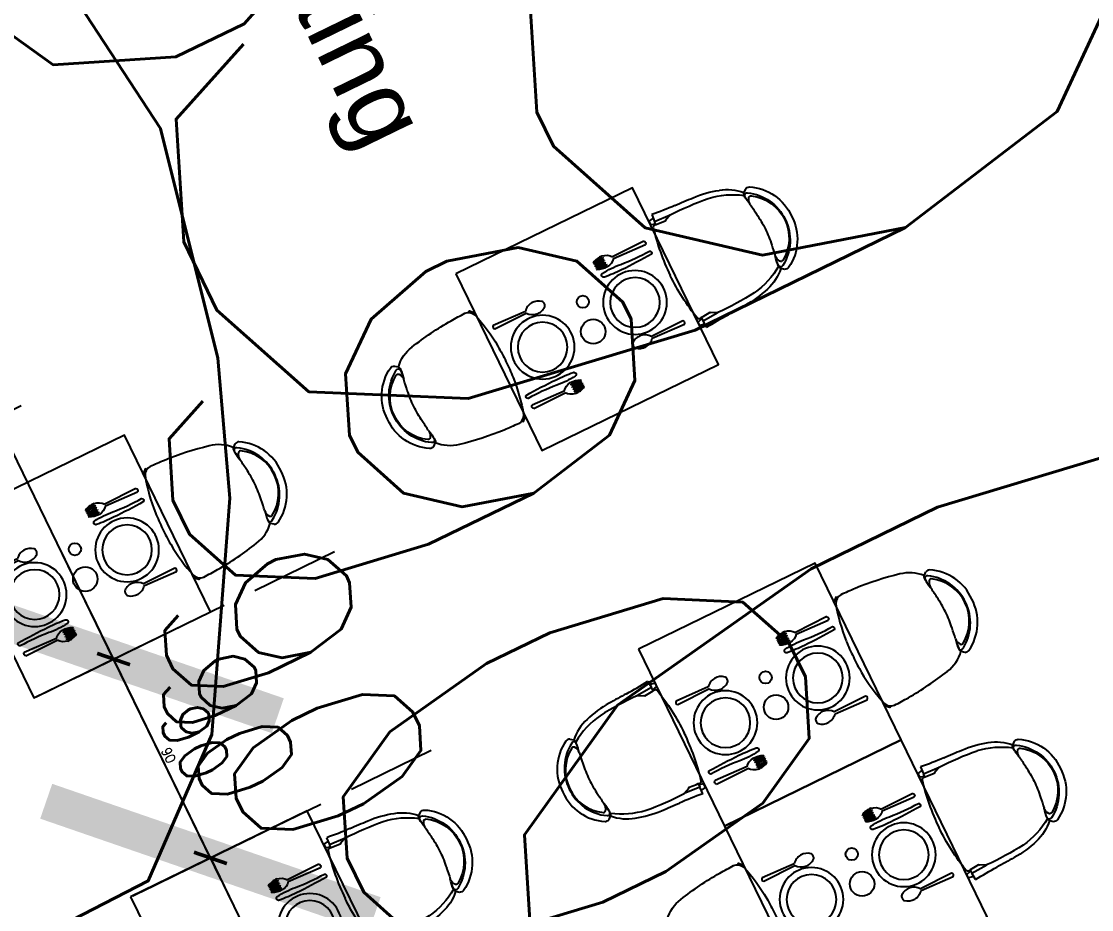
# Model space of a CAD drawing. Header units: millimetres. Extents: x 32582 to 41721, y -247935 to -234947.
# Drawn here: x 37928.8 to 38364.5, y -244518 to -244156.5 of the extents above; entities that cross this region are included whole.
import ezdxf

# ---------------------------------------------------------------- set-up
doc = ezdxf.new("R2010")
doc.units = ezdxf.units.MM
doc.header["$LTSCALE"] = 300
doc.header["$MEASUREMENT"] = 0
doc.linetypes.add('DASHDOT', pattern=[1, 0.5, -0.25, 0, -0.25])
doc.linetypes.add('DGN Style 4', pattern=[1.902655, 0.950733, -0.475367, 0.001188, -0.475367])
doc.layers.add('G-GRID_A', color=1, linetype='DGN Style 4', lineweight=0)
doc.layers.add('MINORTEXT', color=1, linetype='Continuous', lineweight=13)
for name, color, linetype in [('I-FURNITURE', 2, 'Continuous'), ('I-TXTDIM-GRID', 1, 'Continuous'), ('I-TXTDIM-GRID @ 1 (1)', 1, 'Continuous'), ('I-TXTDIM-GRID @ 1 (2)', 1, 'Continuous'), ('I-TXTDIM-GRID @ 10', 1, 'Continuous'), ('I-TXTDIM-GRID @ 100', 1, 'Continuous'), ('I-TXTDIM-GRID @ 20', 1, 'Continuous'), ('I-TXTDIM-GRID @ 5', 1, 'Continuous'), ('I-TXTDIM-GRID @ 50', 1, 'Continuous'), ('Szechuan Plan final plan$0$I-FURN', 1, 'Continuous')]:
    doc.layers.add(name, color=color, linetype=linetype)
doc.layers.add('LEASE LINE', color=7, linetype='DGN Style 4', lineweight=30, true_color=0xf60929)
doc.styles.add('HDI-ROMANS', font='romans.shx', dxfattribs={"width": 0.9})
doc.styles.add('MINORTEXT', font='arial.ttf', dxfattribs={"height": 0.36})
doc.dimstyles.new('HDI-DIM', dxfattribs={"dimscale": 100, "dimtxt": 2, "dimasz": 1, "dimexe": 1, "dimexo": 1, "dimgap": 1, "dimtad": 1, "dimdec": 0, "dimrnd": 5, "dimzin": 0, "dimdsep": 46, "dimtxsty": 'HDI-ROMANS', "dimblk": 'ARCHTICK', "dimcen": 1, "dimdle": 1, "dimclrd": 256, "dimclre": 256, "dimclrt": 7, "dimadec": 0, "dimazin": 0, "dimtfac": 1, "dimtdec": 0, "dimtix": 1, "dimtmove": 2, "dimatfit": 3, "dimfxl": 1, "dimtolj": 1, "dimtzin": 0, "dimlwd": -1, "dimlwe": -1, "dimarcsym": 0})

# ---------------------------------------------------------------- blocks, each defined once
blk = doc.blocks.new('_ArchTick')
at = {"color": 0, "linetype": 'ByBlock', "const_width": 0.15}
blk.add_lwpolyline([(-0.5, -0.5), (0.5, 0.5)], dxfattribs=at)
blk = doc.blocks.new('*D250')
at = {"layer": 'Defpoints', "color": 0, "transparency": 16777216}
for p in [(37775.77, -244522.28, -0.01), (37754.43, -244524.09, -0.01), (37764.62, -244644.11)]:
    blk.add_point(p, dxfattribs=at)
at = {"layer": 'I-TXTDIM-GRID', "linetype": 'DASHDOT', "transparency": 16777216}
for p, q in [((37762.89, -244623.74), (37773.08, -244743.75)), ((37784.23, -244621.92), (37794.42, -244741.93))]:
    blk.add_line(p, q, dxfattribs=at)
at = {"layer": 'I-TXTDIM-GRID', "transparency": 16777216}
for p, q in [((37785.96, -244642.29), (37885.6, -244633.83)), ((37764.62, -244644.11), (37664.98, -244652.56)), ((37785.96, -244642.29), (37764.62, -244644.11))]:
    blk.add_line(p, q, dxfattribs=at)
at = {"layer": 'I-TXTDIM-GRID', "transparency": 16777216, "xscale": 100, "yscale": 100, "zscale": 100}
for p, rotation in [((37785.96, -244642.29), 184.8527460639424), ((37764.62, -244644.11), 4.852746063942402)]:
    blk.add_blockref('_ArchTick', p, dxfattribs=dict(at, rotation=rotation))
at = {"layer": 'I-TXTDIM-GRID', "color": 7, "transparency": 16777216, "insert": (37749.91, -244344.27), "char_height": 400, "attachment_point": 5, "rotation": 4.8527, "style": 'HDI-ROMANS'}
blk.add_mtext('\\A1;20', dxfattribs=at)
blk = doc.blocks.new('Szechuan Plan final plan$0$A$C6E7559BB')
at = {"layer": 'Szechuan Plan final plan$0$I-FURN'}
for p, q in [((-244.3, 90.6), (-242.3, 90.6)), ((-237, 90.6), (-234.6, 90.6)), ((-228.3, 90.6), (-225.2, 90.6)), ((-218.8, 90.6), (-216.4, 90.6)), ((-211.1, 90.6), (-209.1, 90.6)), ((-247.7, 42.1), (-241.1, 42.1)), ((-235.4, 42.1), (-230.2, 42.1)), ((-231.5, -157.9), (-229.9, 0.5)), ((-223.3, 42.1), (-218, 42.1)), ((-221.3, 0.7), (-214.6, -157.4)), ((-212.3, 42.1), (-205.8, 42.1))]:
    blk.add_line(p, q, dxfattribs=at)
for points in [[(-254.3, 42.1, -0.127139), (-244.3, 90.6, -5.704288)], [(-242.3, 90.6, 0.108023), (-247.7, 42.1, 0.108023)], [(-241.1, 42.1, -0.087751), (-237, 90.6)], [(-235.4, 42.1, -0.082168), (-234.6, 90.6)], [(-228.3, 90.6, 0.020221), (-230.2, 42.1, 0.036122)], [(-225.2, 90.6, -0.020221), (-223.3, 42.1, -0.036122)], [(-218, 42.1, 0.082168), (-218.8, 90.6)], [(-212.3, 42.1, 0.087751), (-216.4, 90.6)], [(-211.1, 90.6, -0.108023), (-205.8, 42.1, -0.108023)], [(-199.2, 42.1, 0.127139), (-209.1, 90.6, 5.704288)], [(-163.1, -162.7, 0.01574), (-159, -10, 0.021051), (-163.2, 74, 0.836419), (-182.2, 75.6, 0.057149), (-182.8, -17.5, -0.037914), (-180, -161, 0.573135), (-163.1, -162.7, -0.221551)]]:
    blk.add_lwpolyline(points, format="xyb", dxfattribs=at)
blk.add_lwpolyline([(177.8, -162.6, -0.278334), (169.2, -157.9), (170.8, 0.5, -0.425938), (159.4, 88.4, -0.191265), (172.8, 93.4, -0.191265), (186.3, 89.1, -0.425938), (179.4, 0.7), (186.1, -157.4, -0.278334)], format="xyb", close=True, dxfattribs=at)
for radius in [144.3, 112.5]:
    blk.add_circle((0, 0), radius, dxfattribs=at)
for centre, radius, start, end in [((-193.3, 49.9), 61.5, 187.3736, 233.5156), ((-260.3, 48.3), 61.5, 309.3546, 354.2009), ((-223.3, -153.1), 9.45, 210.1825, 272.3973), ((-223, -153.1), 9.45, 270.4729, 332.6877)]:
    blk.add_arc(centre, radius, start, end, dxfattribs=at)
blk = doc.blocks.new('*D256')
at = {"layer": 'Defpoints', "color": 0, "transparency": 16777216}
for p in [(37966.34, -244416), (37933.87, -244431.81, 0), (37973.28, -244512.73, 0)]:
    blk.add_point(p, dxfattribs=at)
at = {"layer": 'I-TXTDIM-GRID', "transparency": 16777216}
for p, q in [((37966.34, -244416), (37944.45, -244371.05)), ((38005.75, -244496.92), (37966.34, -244416)), ((38005.75, -244496.92), (38027.64, -244541.87))]:
    blk.add_line(p, q, dxfattribs=at)
at = {"layer": 'I-TXTDIM-GRID', "linetype": 'DASHDOT', "transparency": 16777216}
for p, q in [((37978.83, -244409.92), (38011.29, -244394.11)), ((38018.23, -244490.84), (38050.7, -244475.02))]:
    blk.add_line(p, q, dxfattribs=at)
at = {"layer": 'I-TXTDIM-GRID', "transparency": 16777216, "xscale": 50, "yscale": 50, "zscale": 50}
for p, rotation in [((37966.34, -244416), 295.9660409952203), ((38005.75, -244496.92), 115.9660409952203)]:
    blk.add_blockref('_ArchTick', p, dxfattribs=dict(at, rotation=rotation))
at = {"layer": 'I-TXTDIM-GRID', "color": 7, "transparency": 16777216, "insert": (38120.9, -244390.78), "char_height": 200, "attachment_point": 5, "rotation": 295.966, "style": 'HDI-ROMANS'}
blk.add_mtext('\\A1;90', dxfattribs=at)
blk = doc.blocks.new('*D257')
at = {"layer": 'Defpoints', "color": 0, "transparency": 16777216}
for p in [(37966.34, -244416), (37933.87, -244431.81, 0), (37973.28, -244512.73, 0)]:
    blk.add_point(p, dxfattribs=at)
at = {"layer": 'I-TXTDIM-GRID', "transparency": 16777216}
for p, q in [((37966.34, -244416), (37922.56, -244326.1)), ((38005.75, -244496.92), (37966.34, -244416)), ((38005.75, -244496.92), (38049.53, -244586.82))]:
    blk.add_line(p, q, dxfattribs=at)
at = {"layer": 'I-TXTDIM-GRID', "linetype": 'DASHDOT', "transparency": 16777216}
for p, q in [((38023.78, -244388.03), (38056.25, -244372.22)), ((38063.19, -244468.94), (38095.65, -244453.13))]:
    blk.add_line(p, q, dxfattribs=at)
at = {"layer": 'I-TXTDIM-GRID', "transparency": 16777216, "xscale": 100, "yscale": 100, "zscale": 100}
for p, rotation in [((37966.34, -244416), 295.9660409952203), ((38005.75, -244496.92), 115.9660409952203)]:
    blk.add_blockref('_ArchTick', p, dxfattribs=dict(at, rotation=rotation))
at = {"layer": 'I-TXTDIM-GRID', "color": 7, "transparency": 16777216, "insert": (38255.76, -244325.11), "char_height": 400, "attachment_point": 5, "rotation": 295.966, "style": 'HDI-ROMANS'}
blk.add_mtext('\\A1;90', dxfattribs=at)
blk = doc.blocks.new('*D258')
at = {"layer": 'Defpoints', "color": 0, "transparency": 16777216}
for p in [(37966.34, -244416), (37933.87, -244431.81, 0), (37973.28, -244512.73, 0)]:
    blk.add_point(p, dxfattribs=at)
at = {"layer": 'I-TXTDIM-GRID', "transparency": 16777216}
for p, q in [((37966.34, -244416), (37957.58, -244398.02)), ((38005.75, -244496.92), (37966.34, -244416)), ((38005.75, -244496.92), (38014.5, -244514.9))]:
    blk.add_line(p, q, dxfattribs=at)
at = {"layer": 'I-TXTDIM-GRID', "linetype": 'DASHDOT', "transparency": 16777216}
for p, q in [((37951.86, -244423.06), (37984.32, -244407.25)), ((37991.26, -244503.97), (38023.73, -244488.16))]:
    blk.add_line(p, q, dxfattribs=at)
at = {"layer": 'I-TXTDIM-GRID', "transparency": 16777216, "xscale": 20, "yscale": 20, "zscale": 20}
for p, rotation in [((37966.34, -244416), 295.9660409952203), ((38005.75, -244496.92), 115.9660409952203)]:
    blk.add_blockref('_ArchTick', p, dxfattribs=dict(at, rotation=rotation))
at = {"layer": 'I-TXTDIM-GRID', "color": 7, "transparency": 16777216, "insert": (38039.99, -244430.19), "char_height": 80, "attachment_point": 5, "rotation": 295.966, "style": 'HDI-ROMANS'}
blk.add_mtext('\\A1;90', dxfattribs=at)
blk = doc.blocks.new('*D259')
at = {"layer": 'Defpoints', "color": 0, "transparency": 16777216}
for p in [(37966.34, -244416), (37933.87, -244431.81, 0), (37973.28, -244512.73, 0)]:
    blk.add_point(p, dxfattribs=at)
at = {"layer": 'I-TXTDIM-GRID', "linetype": 'DASHDOT', "transparency": 16777216}
for p, q in [((37934.77, -244431.38), (37967.24, -244415.56)), ((37974.18, -244512.29), (38006.65, -244496.48))]:
    blk.add_line(p, q, dxfattribs=at)
at = {"layer": 'I-TXTDIM-GRID', "transparency": 16777216}
blk.add_line((38006.18, -244497.82), (37965.9, -244415.1), dxfattribs=at)
for p, rotation in [((37966.34, -244416), 115.9660409952203), ((38005.75, -244496.92), 295.9660409952203)]:
    blk.add_blockref('_ArchTick', p, dxfattribs=dict(at, rotation=rotation))
at = {"layer": 'I-TXTDIM-GRID', "color": 7, "transparency": 16777216, "insert": (37988.74, -244455.15), "char_height": 4, "attachment_point": 5, "rotation": 295.966, "style": 'HDI-ROMANS'}
blk.add_mtext('\\A1;90', dxfattribs=at)
blk = doc.blocks.new('*D260')
at = {"layer": 'Defpoints', "color": 0, "transparency": 16777216}
for p in [(37966.34, -244416), (37933.87, -244431.81, 0), (37973.28, -244512.73, 0)]:
    blk.add_point(p, dxfattribs=at)
at = {"layer": 'I-TXTDIM-GRID', "transparency": 16777216}
blk.add_line((38010.12, -244505.91), (37961.96, -244407.01), dxfattribs=at)
at = {"layer": 'I-TXTDIM-GRID', "linetype": 'DASHDOT', "transparency": 16777216}
for p, q in [((37942.87, -244427.43), (37975.33, -244411.62)), ((37982.27, -244508.35), (38014.74, -244492.54))]:
    blk.add_line(p, q, dxfattribs=at)
at = {"layer": 'I-TXTDIM-GRID', "transparency": 16777216, "xscale": 10, "yscale": 10, "zscale": 10}
for p, rotation in [((37966.34, -244416), 115.9660409952203), ((38005.75, -244496.92), 295.9660409952203)]:
    blk.add_blockref('_ArchTick', p, dxfattribs=dict(at, rotation=rotation))
at = {"layer": 'I-TXTDIM-GRID', "color": 7, "transparency": 16777216, "insert": (38013.01, -244443.32), "char_height": 40, "attachment_point": 5, "rotation": 295.966, "style": 'HDI-ROMANS'}
blk.add_mtext('\\A1;90', dxfattribs=at)
blk = doc.blocks.new('*D261')
at = {"layer": 'Defpoints', "color": 0, "transparency": 16777216}
for p in [(37966.34, -244416), (37933.87, -244431.81, 0), (37973.28, -244512.73, 0)]:
    blk.add_point(p, dxfattribs=at)
at = {"layer": 'I-TXTDIM-GRID', "linetype": 'DASHDOT', "transparency": 16777216}
for p, q in [((37938.37, -244429.62), (37970.84, -244413.81)), ((37977.78, -244510.54), (38010.24, -244494.73))]:
    blk.add_line(p, q, dxfattribs=at)
at = {"layer": 'I-TXTDIM-GRID', "transparency": 16777216}
blk.add_line((38007.94, -244501.41), (37964.15, -244411.51), dxfattribs=at)
at = {"layer": 'I-TXTDIM-GRID', "transparency": 16777216, "xscale": 5, "yscale": 5, "zscale": 5}
for p, rotation in [((37966.34, -244416), 115.9660409952203), ((38005.75, -244496.92), 295.9660409952203)]:
    blk.add_blockref('_ArchTick', p, dxfattribs=dict(at, rotation=rotation))
at = {"layer": 'I-TXTDIM-GRID', "color": 7, "transparency": 16777216, "insert": (37999.53, -244449.89), "char_height": 20, "attachment_point": 5, "rotation": 295.966, "style": 'HDI-ROMANS'}
blk.add_mtext('\\A1;90', dxfattribs=at)
blk = doc.blocks.new('*D262')
at = {"layer": 'Defpoints', "color": 0, "transparency": 16777216}
for p in [(37966.34, -244416), (37933.87, -244431.81, 0), (37973.28, -244512.73, 0)]:
    blk.add_point(p, dxfattribs=at)
at = {"layer": 'I-TXTDIM-GRID', "linetype": 'DASHDOT', "transparency": 16777216}
for p, q in [((37934.77, -244431.38), (37967.24, -244415.56)), ((37974.18, -244512.29), (38006.65, -244496.48))]:
    blk.add_line(p, q, dxfattribs=at)
at = {"layer": 'I-TXTDIM-GRID', "transparency": 16777216}
blk.add_line((38006.18, -244497.82), (37965.9, -244415.1), dxfattribs=at)
for p, rotation in [((37966.34, -244416), 115.9660409952203), ((38005.75, -244496.92), 295.9660409952203)]:
    blk.add_blockref('_ArchTick', p, dxfattribs=dict(at, rotation=rotation))
at = {"layer": 'I-TXTDIM-GRID', "color": 7, "transparency": 16777216, "insert": (37988.74, -244455.15), "char_height": 4, "attachment_point": 5, "rotation": 295.966, "style": 'HDI-ROMANS'}
blk.add_mtext('\\A1;90', dxfattribs=at)
blk = doc.blocks.new('*D264')
at = {"layer": 'Defpoints', "color": 0, "transparency": 16777216}
for p in [(37869.09, -244418.79, 0), (37705.05, -244421.8), (37734.95, -244483.18, 0)]:
    blk.add_point(p, dxfattribs=at)
at = {"layer": 'I-TXTDIM-GRID', "linetype": 'DASHDOT', "transparency": 16777216}
for p, q in [((37825.3, -244328.88), (37795.04, -244266.74)), ((37691.16, -244393.28), (37661.27, -244331.89))]:
    blk.add_line(p, q, dxfattribs=at)
at = {"layer": 'I-TXTDIM-GRID', "transparency": 16777216}
for p, q in [((37838.82, -244356.65), (37928.73, -244312.87)), ((37838.82, -244356.65), (37705.05, -244421.8)), ((37705.05, -244421.8), (37615.15, -244465.58))]:
    blk.add_line(p, q, dxfattribs=at)
at = {"layer": 'I-TXTDIM-GRID', "transparency": 16777216, "xscale": 100, "yscale": 100, "zscale": 100}
for p, rotation in [((37838.82, -244356.65), 205.9660409952203), ((37705.05, -244421.8), 25.96604099522032)]:
    blk.add_blockref('_ArchTick', p, dxfattribs=dict(at, rotation=rotation))
at = {"layer": 'I-TXTDIM-GRID', "color": 7, "transparency": 16777216, "insert": (37640.59, -244119.51), "char_height": 400, "attachment_point": 5, "rotation": 25.966, "style": 'HDI-ROMANS'}
blk.add_mtext('\\A1;600', dxfattribs=at)
blk = doc.blocks.new('A$C2F5B72BF')
at = {"layer": 'I-FURNITURE', "color": 1}
for p, q in [((120.5, 432, 4935.8), (131.8, 422.8, 4935.8)), ((120.5, 68.3, 4935.8), (131.8, 77.5, 4935.8))]:
    blk.add_line(p, q, dxfattribs=at)
at = {"layer": 'I-FURNITURE', "color": 1, "elevation": 4935.8}
for points in [[(488, 495.6), (493.8, 500.3), (504.7, 489.7), (500.9, 484.9)], [(488, 4.6), (493.8, 0), (504.7, 10.6), (500.9, 15.4)]]:
    blk.add_lwpolyline(points, dxfattribs=at)
at = {"layer": 'I-FURNITURE', "color": 1}
for centre, radius, start, end in [((498.8, -827.1, 4935.8), 1327.7, 93.9233, 102.1987), ((581.4, -2895.6, 4935.8), 3397.5, 91.8502, 92.926), ((469.6, 460.7, 4935.8), 39.5, 23.2352, 86.9116), ((248.8, 317.9, 4935.8), 155.7, 101.2893, 138.1978), ((-190.4, 269.3, 4935.8), 726.4, 4.0837, 16.5499), ((199.7, 257.9, 4935.8), 199.8, 119.2053, 182.2334), ((219.6, 251.8, 4935.8), 190.8, 121.5731, 180.4865), ((203.1, 251, 4935.8), 172.1, 122.4507, 180.2799), ((111, 414.5, 4935.8), 19.9, 61.5968, 116.3596), ((115.5, 387.3, 4935.8), 10.1, 43.3648, 118.0979), ((125.7, 406.2, 4935.8), 10.1, 3.3248, 126.1048), ((91.7, 371, 4935.8), 38.9, 353.2323, 36.7924), ((-34.7, 409.1, 4935.8), 170.4, 345.4879, 359.2069), ((118.4, 410.3, 4935.8), 18.3, 357.4371, 42.9822), ((-13, 413, 4935.8), 149.6, 349.2308, 358.6562), ((3201.5, -84, 4935.8), 3104, 171.6575, 172.5155), ((732.4, 241, 4935.8), 613.7, 172.571, 179.1493), ((-353.8, 256.9, 4935.8), 890.3, 359.5641, 4.1325), ((199.7, 242.4, 4935.8), 199.8, 177.7666, 240.7947), ((219.6, 248.5, 4935.8), 190.8, 179.5135, 238.4269), ((203.1, 249.3, 4935.8), 172.1, 179.7201, 237.5493), ((732.4, 259.3, 4935.8), 613.7, 180.8507, 187.429), ((-353.8, 243.4, 4935.8), 890.3, 355.8675, 0.4359), ((3201.5, 584.2, 4935.8), 3104, 187.4845, 188.3425), ((-190.4, 230.9, 4935.8), 726.4, 343.4501, 355.9163), ((91.7, 129.3, 4935.8), 38.9, 323.2076, 6.7677), ((-34.7, 91.2, 4935.8), 170.4, 0.7931, 14.5121), ((115.5, 113, 4935.8), 10.1, 241.9021, 316.6352), ((125.7, 94.1, 4935.8), 10.1, 233.8952, 356.6752), ((118.4, 90, 4935.8), 18.3, 317.0178, 2.5629), ((-13, 87.3, 4935.8), 149.6, 1.3438, 10.7692), ((111, 85.8, 4935.8), 19.9, 243.6404, 298.4032), ((248.8, 182.4, 4935.8), 155.7, 221.8022, 258.7107), ((498.8, 1327.4, 4935.8), 1327.7, 257.8013, 266.0767), ((581.4, 3395.9, 4935.8), 3397.5, 267.074, 268.1498), ((469.6, 39.6, 4935.8), 39.5, 273.0884, 336.7648)]:
    blk.add_arc(centre, radius, start, end, dxfattribs=at)
blk = doc.blocks.new('A$C2D581D8F')
at = {"layer": 'I-FURNITURE', "color": 1}
for p, q in [((429.3, 436.9, 4935.8), (418, 427.6, 4935.8)), ((429.3, 73.1, 4935.8), (418, 82.3, 4935.8))]:
    blk.add_line(p, q, dxfattribs=at)
at = {"layer": 'I-FURNITURE', "color": 1, "elevation": 4935.8}
for points in [[(40, 495.2), (19, 491.4), (19, 475.8), (39, 469.8)], [(108, 476.3), (81, 464.6), (78.3, 461.7), (46.6, 464.6), (38.9, 464.7), (39.1, 480.4)], [(40.8, 510), (39.1, 480.4), (108, 476.3)], [(108, 33.7), (81, 45.4), (78.3, 48.3), (46.6, 45.4), (38.9, 45.3), (39.1, 29.6)], [(40, 14.8), (19, 18.6), (19, 34.2), (39, 40.2)], [(40.8, 0), (39.1, 29.6), (108, 33.7)]]:
    blk.add_lwpolyline(points, dxfattribs=at)
for points in [[(39, 466.4), (30.9, 466.2, 0.340335), (23.4, 460.6, 0.05597), (0, 255, -0.183171)], [(39, 43.6), (30.9, 43.7, -0.340335), (23.4, 49.4, -0.05597), (0, 255, 0.183171)]]:
    blk.add_lwpolyline(points, format="xyb", dxfattribs=at)
at = {"layer": 'I-FURNITURE', "color": 1}
for centre, radius, start, end in [((177.1, 1637.7, 4935.8), 1135.9, 263.1108, 268.2217), ((-46.8, -4073.8, 4935.8), 4580, 86.6352, 87.6399), ((199.3, 60.4, 4935.8), 438.5, 72.4558, 87.0328), ((133.1, -864, 4935.8), 1340.5, 83.8391, 91.073), ((225.4, 135.7, 4935.8), 337, 56.1438, 81.2053), ((279.1, 295.6, 4935.8), 190.3, 43.4899, 73.9963), ((438.8, 419.3, 4935.8), 19.9, 63.6404, 118.4032), ((350.1, 262.8, 4935.8), 199.8, 357.7666, 60.7947), ((431.4, 415.2, 4935.8), 18.3, 137.0178, 182.5629), ((562.7, 417.9, 4935.8), 149.6, 181.3438, 190.7692), ((424.1, 411, 4935.8), 10.1, 53.8952, 176.6752), ((584.5, 414, 4935.8), 170.4, 180.7931, 194.5121), ((458.1, 375.8, 4935.8), 38.9, 143.2076, 186.7677), ((434.3, 392.2, 4935.8), 10.1, 61.9021, 136.6352), ((330.2, 256.6, 4935.8), 190.8, 359.5135, 58.4269), ((346.7, 255.8, 4935.8), 172.1, 359.7201, 57.5493), ((-2651.7, -79.1, 4935.8), 3104, 7.4845, 8.3425), ((-182.6, 245.9, 4935.8), 613.7, 0.8507, 7.429), ((-182.6, 264.1, 4935.8), 613.7, 352.571, 359.1493), ((330.2, 253.4, 4935.8), 190.8, 301.5731, 0.4865), ((346.7, 254.2, 4935.8), 172.1, 302.4507, 0.2799), ((350.1, 247.2, 4935.8), 199.8, 299.2053, 2.2334), ((-2651.7, 589.1, 4935.8), 3104, 351.6575, 352.5155), ((584.5, 96, 4935.8), 170.4, 165.4879, 179.2069), ((458.1, 134.1, 4935.8), 38.9, 173.2323, 216.7924), ((225.4, 374.2, 4935.8), 337, 278.7947, 303.8562), ((562.7, 92.1, 4935.8), 149.6, 169.2308, 178.6562), ((431.4, 94.8, 4935.8), 18.3, 177.4371, 222.9822), ((424.1, 99, 4935.8), 10.1, 183.3248, 306.1048), ((434.3, 117.8, 4935.8), 10.1, 223.3648, 298.0979), ((279.1, 214.4, 4935.8), 190.3, 286.0037, 316.5101), ((438.8, 90.7, 4935.8), 19.9, 241.5968, 296.3596), ((177.1, -1127.7, 4935.8), 1135.9, 91.7783, 96.8892), ((133.1, 1374, 4935.8), 1340.5, 268.927, 276.1609), ((-46.8, 4583.8, 4935.8), 4580, 272.3601, 273.3648), ((199.3, 449.6, 4935.8), 438.5, 272.9672, 287.5442)]:
    blk.add_arc(centre, radius, start, end, dxfattribs=at)
blk = doc.blocks.new('*U275')
at = {"layer": 'I-TXTDIM-GRID @ 100'}
dim = blk.add_aligned_dim(p1=(37775.77, -244522.28, -0.01), p2=(37754.43, -244524.09, -0.01), distance=120.44, dimstyle='HDI-DIM', override={"dimscale": 100, "dimtxt": 4, "dimtix": 1, "dimtofl": 1, "dimtmove": 2, "dimatfit": 3}, dxfattribs=at)
dim.commit()
dim.dimension.update_dxf_attribs({"geometry": '*D250', "text_midpoint": (37749.91, -244344.27)})
blk = doc.blocks.new('*U276')
at = {"layer": 'I-TXTDIM-GRID @ 1 (1)'}
dim = blk.add_linear_dim(base=(37966.34, -244416), p1=(37973.28, -244512.73, 0), p2=(37933.87, -244431.81, 0), angle=295.966, dimstyle='HDI-DIM', override={"dimscale": 1, "dimtxt": 4, "dimtix": 1, "dimtofl": 1, "dimtmove": 2, "dimatfit": 3}, dxfattribs=at)
dim.commit()
dim.dimension.update_dxf_attribs({"geometry": '*D259', "text_midpoint": (37988.74, -244455.15)})
at = {"layer": 'I-TXTDIM-GRID @ 1 (2)'}
dim = blk.add_linear_dim(base=(37966.34, -244416), p1=(37973.28, -244512.73, 0), p2=(37933.87, -244431.81, 0), angle=295.966, dimstyle='HDI-DIM', override={"dimscale": 1, "dimtxt": 4, "dimtix": 1, "dimtofl": 1, "dimtmove": 2, "dimatfit": 3}, dxfattribs=at)
dim.commit()
dim.dimension.update_dxf_attribs({"geometry": '*D262', "text_midpoint": (37988.74, -244455.15)})
at = {"layer": 'I-TXTDIM-GRID @ 10'}
dim = blk.add_linear_dim(base=(37966.34, -244416), p1=(37973.28, -244512.73, 0), p2=(37933.87, -244431.81, 0), angle=295.966, dimstyle='HDI-DIM', override={"dimscale": 10, "dimtxt": 4, "dimtix": 1, "dimtofl": 1, "dimtmove": 2, "dimatfit": 3}, dxfattribs=at)
dim.commit()
dim.dimension.update_dxf_attribs({"geometry": '*D260', "text_midpoint": (38013.01, -244443.32)})
at = {"layer": 'I-TXTDIM-GRID @ 100'}
dim = blk.add_linear_dim(base=(37966.34, -244416), p1=(37973.28, -244512.73, 0), p2=(37933.87, -244431.81, 0), angle=295.966, dimstyle='HDI-DIM', override={"dimscale": 100, "dimtxt": 4, "dimtix": 1, "dimtofl": 1, "dimtmove": 2, "dimatfit": 3}, dxfattribs=at)
dim.commit()
dim.dimension.update_dxf_attribs({"geometry": '*D257', "text_midpoint": (38255.76, -244325.11)})
at = {"layer": 'I-TXTDIM-GRID @ 20'}
dim = blk.add_linear_dim(base=(37966.34, -244416), p1=(37973.28, -244512.73, 0), p2=(37933.87, -244431.81, 0), angle=295.966, dimstyle='HDI-DIM', override={"dimscale": 20, "dimtxt": 4, "dimtix": 1, "dimtofl": 1, "dimtmove": 2, "dimatfit": 3}, dxfattribs=at)
dim.commit()
dim.dimension.update_dxf_attribs({"geometry": '*D258', "text_midpoint": (38039.99, -244430.19)})
at = {"layer": 'I-TXTDIM-GRID @ 5'}
dim = blk.add_linear_dim(base=(37966.34, -244416), p1=(37973.28, -244512.73, 0), p2=(37933.87, -244431.81, 0), angle=295.966, dimstyle='HDI-DIM', override={"dimscale": 5, "dimtxt": 4, "dimtix": 1, "dimtofl": 1, "dimtmove": 2, "dimatfit": 3}, dxfattribs=at)
dim.commit()
dim.dimension.update_dxf_attribs({"geometry": '*D261', "text_midpoint": (37999.53, -244449.89)})
at = {"layer": 'I-TXTDIM-GRID @ 50'}
dim = blk.add_linear_dim(base=(37966.34, -244416), p1=(37973.28, -244512.73, 0), p2=(37933.87, -244431.81, 0), angle=295.966, dimstyle='HDI-DIM', override={"dimscale": 50, "dimtxt": 4, "dimtix": 1, "dimtofl": 1, "dimtmove": 2, "dimatfit": 3}, dxfattribs=at)
dim.commit()
dim.dimension.update_dxf_attribs({"geometry": '*D256', "text_midpoint": (38120.9, -244390.78)})
blk = doc.blocks.new('*U277')
at = {"layer": 'I-TXTDIM-GRID @ 100'}
dim = blk.add_linear_dim(base=(37705.05, -244421.8), p1=(37869.09, -244418.79, 0), p2=(37734.95, -244483.18, 0), angle=205.966, text='600', dimstyle='HDI-DIM', override={"dimscale": 100, "dimtxt": 4, "dimtix": 1, "dimtofl": 1, "dimtmove": 2, "dimatfit": 3}, dxfattribs=at)
dim.commit()
dim.dimension.update_dxf_attribs({"geometry": '*D264', "text_midpoint": (37640.59, -244119.51)})

msp = doc.modelspace()

# ---------------------------------------------------------------- linework, layer by layer
at = {"layer": 'G-GRID_A'}
msp.add_arc((39728.58, -249049.26), 5341, 84.38848, 123.13815, dxfattribs=at)
at = {"layer": 'I-FURNITURE', "color": 1, "elevation": -0.01}
msp.add_lwpolyline([(39738.7, -244854.79), (39966.64, -245323.46), (39833.65, -245388.25), (39830.77, -245469.72, 0.115658), (38210.58, -245803.42), (38147.06, -245664.84), (38333.34, -245575.42), (38132.61, -245157.26), (38071.24, -245186.41), (37710.63, -244432.52), (37554.16, -244507.63), (37463.97, -244319.75), (37523.77, -244273.97), (37473.79, -244208.84, -0.077981), (39208.31, -243307.89), (39417.66, -243737.75), (39240.01, -243824.26), (39374.46, -244106.38), (39300.4, -244142.4), (39433.81, -244416.68), (39508, -244380.59), (39664.31, -244701.93)], format="xyb", dxfattribs=at)
at = {"layer": 'I-FURNITURE', "elevation": 0}
for points in [[(38105.63, -244259.19), (38140.66, -244331.11), (38212.58, -244296.08), (38177.55, -244224.16)], [(37898.85, -244359.89), (37933.87, -244431.81), (38005.8, -244396.79), (37970.77, -244324.86)], [(38180.06, -244412.02), (38215.09, -244483.95), (38287.01, -244448.92), (38251.99, -244377)], [(38215.09, -244483.95), (38250.12, -244555.87), (38322.04, -244520.85), (38287.01, -244448.92)], [(37973.28, -244512.73), (38008.31, -244584.65), (38080.23, -244549.62), (38045.2, -244477.7)]]:
    msp.add_lwpolyline(points, close=True, dxfattribs=at)
at = {"layer": 'I-FURNITURE', "color": 2}
for centre, radius in [((38157.37, -244270.61, 0), 2.5), ((38161.6, -244282.73, 0), 5), ((37950.59, -244371.31, 0), 2.5), ((37954.81, -244383.44, 0), 5), ((38231.8, -244423.45, 0), 2.5), ((38236.03, -244435.57, 0), 5), ((38266.83, -244495.37, 0), 2.5), ((38271.06, -244507.5, 0), 5)]:
    msp.add_circle(centre, radius, dxfattribs=at)
at = {"layer": 'LEASE LINE'}
msp.add_lwpolyline([(37470.98, -244216.78, -0.081031), (39215.5, -243305.51), (39427.68, -243741.21), (39247.79, -243828.82), (39384.6, -244109.74), (39310.42, -244145.87), (39437.28, -244406.65), (39504.7, -244373.85)], format="xyb", dxfattribs=at)

# ---------------------------------------------------------------- block references
at = {"layer": 'I-FURNITURE', "color": 2, "extrusion": (0, 0, -1), "zscale": -0.08999999999999997}
for p, xscale, yscale, rotation in [((-38178.62, -244270.86, 0), 0.08999999999700711, 0.08999999999700711, 243.9503431782087), ((-38141, -244289.06, 0), 0.08999999999700715, 0.08999999999700715, 63.9503431782088), ((-37971.83, -244371.56, 0), 0.08999999999700711, 0.08999999999700711, 243.9503431782087), ((-37934.22, -244389.76, 0), 0.08999999999700715, 0.08999999999700715, 63.9503431782088), ((-38253.05, -244423.7, 0), 0.08999999999700711, 0.08999999999700711, 243.9503431782087), ((-38215.44, -244441.9, 0), 0.08999999999700715, 0.08999999999700715, 63.9503431782088), ((-38288.07, -244495.63, 0), 0.08999999999700711, 0.08999999999700711, 243.9503431782087), ((-38250.46, -244513.82, 0), 0.08999999999700715, 0.08999999999700715, 63.9503431782088), ((-38046.27, -244524.4, 0), 0.08999999999700711, 0.08999999999700711, 243.9503431782087)]:
    msp.add_blockref('Szechuan Plan final plan$0$A$C6E7559BB', p, dxfattribs=dict(at, xscale=xscale, yscale=yscale, rotation=rotation))
at = {"layer": 'I-TXTDIM-GRID'}
for name in ['*U277', '*U276', '*U275']:
    msp.add_blockref(name, (0, 0), dxfattribs=at)
at = {"layer": 'I-TXTDIM-GRID', "yscale": 0.1, "zscale": 0.1}
for name, p, xscale, rotation in [('A$C2D581D8F', (38181.76, -244236.93, 0), -0.1, 205.9660409952173), ('A$C2F5B72BF', (38066.9, -244295.92, 0), -0.1, 205.966040995228), ('A$C2F5B72BF', (38023.57, -244317.02, 0), 0.1, 205.9660409952175), ('A$C2F5B72BF', (38304.79, -244369.15, 0), 0.1, 205.9660409952175), ('A$C2D581D8F', (38187.53, -244423.21, 0), 0.1, 205.9660409952282), ('A$C2D581D8F', (38291.22, -244461.7, 0), -0.1, 205.9660409952173), ('A$C2D581D8F', (38049.41, -244490.48, 0), -0.1, 205.9660409952122), ('A$C2F5B72BF', (38176.36, -244520.68, 0), -0.1, 205.966040995228)]:
    msp.add_blockref(name, p, dxfattribs=dict(at, xscale=xscale, rotation=rotation))

# ---------------------------------------------------------------- texts
at = {"layer": 'MINORTEXT', "insert": (38018.18, -244038.17), "char_height": 30, "attachment_point": 1, "rotation": 295.966, "style": 'MINORTEXT'}
msp.add_mtext('8 Seating', dxfattribs=at)

doc.saveas('drawing.dxf')
